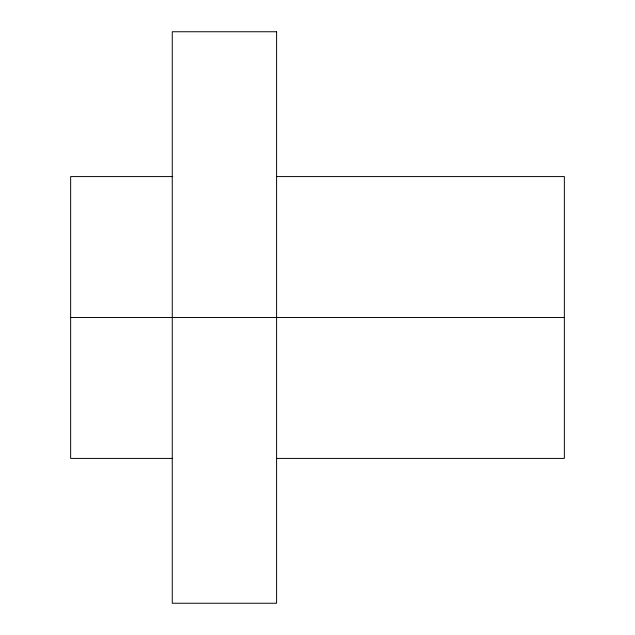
<?xml version="1.0" encoding="UTF-8"?>
<svg xmlns="http://www.w3.org/2000/svg" width="635" height="635" viewBox="0 0 635 635"><rect width="100%" height="100%" fill="white"/><g stroke="black" fill="none" stroke-linecap="round" stroke-linejoin="round"><path stroke-width="0.95" d="M172.76 176.578L70.644 176.578L70.644 458.422L172.76 458.422M276.59 176.578L564.356 176.578L564.356 458.422L276.59 458.422M70.644 317.5L276.59 317.5M276.852 317.5L564.356 317.5M276.59 31.75L172.26 31.75L172.26 603.25L276.59 603.25L276.59 31.75"/></g></svg>
